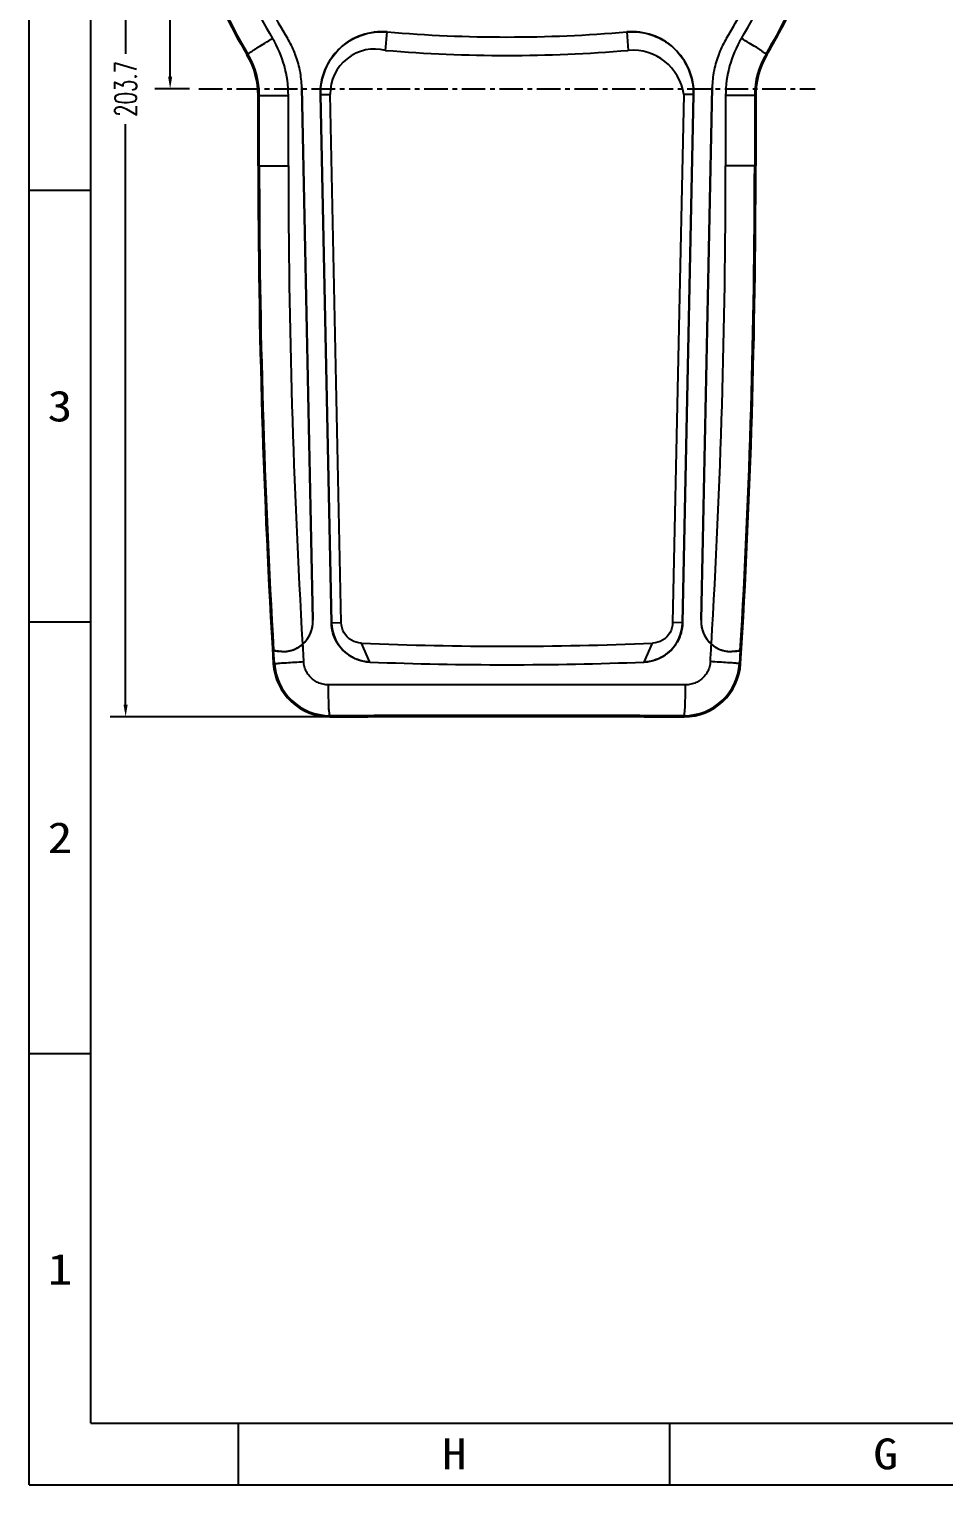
# Model space of a CAD drawing. Header units: millimetres. Extents: x 7503 to 9058, y 3855 to 4325.
# Drawn here: x 7503.3 to 7651.8, y 3855.4 to 4091.6 of the extents above; entities that cross this region are included whole.
import ezdxf
from ezdxf.enums import TextEntityAlignment as Align

# ---------------------------------------------------------------- set-up
doc = ezdxf.new("R2010")
doc.units = ezdxf.units.MM
doc.linetypes.add('CENTER', pattern=[0.6, 0.375, -0.075, 0.075, -0.075])
doc.layers.add('03___PRT_ALL_CURVES', color=7, linetype='Continuous')
doc.layers.add('1', color=7, linetype='Continuous')
doc.styles.add('romans', font='romans.shx', dxfattribs={"width": 0.67, "bigfont": 'fangsong.shx'})
doc.styles.add('TEXTSTYLE_0', font='txt', dxfattribs={"width": 0.8})
doc.dimstyles.new('MSTD', dxfattribs={"dimtxt": 3.5, "dimasz": 2, "dimexe": 2.5, "dimexo": 1.5, "dimgap": 1, "dimtad": 0, "dimdsep": 46, "dimtxsty": 'romans', "dimcen": 0, "dimclrd": 5, "dimclre": 5, "dimclrt": 3, "dimadec": 1, "dimazin": 0, "dimtfac": 0.5, "dimtmove": 0, "dimatfit": 3, "dimfxl": 0, "dimarcsym": 0})

# ---------------------------------------------------------------- blocks, each defined once
blk = doc.blocks.new('SUN_6HWZ35TKK40GSGJE8VEUYAXIAKM')
at = {"color": 7, "linetype": 'Continuous'}
for p, q in [((-594, 0), (-594, 420)), ((-584, 10), (-584, 410)), ((-594, 210), (-584, 210)), ((-594, 140), (-584, 140)), ((-594, 70), (-584, 70)), ((-584, 10), (-10, 10)), ((-560, 0), (-560, 10)), ((-490, 0), (-490, 10)), ((-594, 0), (0, 0))]:
    blk.add_line(p, q, dxfattribs=at)
at = {"color": 2, "linetype": 'Continuous', "style": 'TEXTSTYLE_0'}
for s, width, p, p2 in [('3', 1.2, (-590.99, 172.5), (-586.99, 172.5)), ('2', 1.2, (-590.99, 102.5), (-586.99, 102.5)), ('1', 2.4, (-590.99, 32.5), (-586.99, 32.5)), ('H', 1.2, (-526.99, 2.53), (-522.99, 2.53)), ('G', 1.2, (-456.99, 2.53), (-452.99, 2.53))]:
    blk.add_text(s, height=5, dxfattribs=dict(at, width=width)).set_placement(p, p2, align=Align.FIT)
blk = doc.blocks.new('*D12')
at = {"color": 5, "lineweight": -2}
for p, q in [((10401.91, -657.64), (10339.02, -657.64)), ((10341.52, -659.64), (10341.52, -753.8)), ((10341.52, -859.35), (10341.52, -765.18)), ((10401.91, -861.35), (10339.02, -861.35))]:
    blk.add_line(p, q, dxfattribs=at)
at = {"color": 5}
for points in [[(10341.18, -659.64), (10341.85, -659.64), (10341.52, -657.64)], [(10341.18, -859.35), (10341.85, -859.35), (10341.52, -861.35)]]:
    blk.add_solid(points, dxfattribs=at)
at = {"layer": 'Defpoints', "color": 0}
for p in [(10403.41, -657.64), (10341.52, -861.35), (10403.41, -861.35)]:
    blk.add_point(p, dxfattribs=at)
at = {"color": 3, "insert": (10341.52, -759.49), "char_height": 3.5, "attachment_point": 5, "rotation": 90, "style": 'romans'}
blk.add_mtext('203.7', dxfattribs=at)
blk = doc.blocks.new('*D5')
at = {"color": 5, "lineweight": -2}
for p, q in [((10373.63, -703.05), (10346.24, -703.05)), ((10348.74, -705.05), (10348.74, -725.58)), ((10348.74, -757.48), (10348.74, -736.96)), ((10351.91, -759.48), (10346.24, -759.48))]:
    blk.add_line(p, q, dxfattribs=at)
at = {"color": 5}
for points in [[(10348.41, -705.05), (10349.08, -705.05), (10348.74, -703.05)], [(10348.41, -757.48), (10349.08, -757.48), (10348.74, -759.48)]]:
    blk.add_solid(points, dxfattribs=at)
at = {"layer": 'Defpoints', "color": 0}
for p in [(10375.13, -703.05), (10348.74, -759.48), (10353.41, -759.48)]:
    blk.add_point(p, dxfattribs=at)
at = {"color": 3, "insert": (10348.74, -731.27), "char_height": 3.5, "attachment_point": 5, "rotation": 90, "style": 'romans'}
blk.add_mtext('56.43', dxfattribs=at)

msp = doc.modelspace()

# ---------------------------------------------------------------- linework, layer by layer
at = {"color": 7, "linetype": 'Continuous'}
for p, q in [((7561.176, 4088.144), (7561.429, 4091.133)), ((7600.308, 4091.133), (7600.562, 4088.144)), ((7538.675, 4087.448), (7538.825, 4087.536)), ((7623.062, 4087.448), (7622.913, 4087.536)), ((7540.488, 4069.389), (7540.488, 4080.814)), ((7540.494, 4080.814), (7545.389, 4080.814)), ((7540.494, 4080.814), (7540.494, 4069.389)), ((7540.67, 4069.389), (7540.67, 4080.814)), ((7545.389, 4069.389), (7545.389, 4080.814)), ((7547.561, 4082.13), (7548.165, 4053.311)), ((7549.371, 3995.741), (7547.561, 4082.13)), ((7550.586, 4080.959), (7552.186, 4080.993)), ((7552.381, 3995.281), (7550.586, 4080.959)), ((7553.981, 3995.314), (7552.186, 4080.993)), ((7609.551, 4080.993), (7607.757, 3995.314)), ((7611.151, 4080.959), (7609.356, 3995.281)), ((7611.151, 4080.959), (7609.551, 4080.993)), ((7614.176, 4082.13), (7612.367, 3995.741)), ((7613.572, 4053.312), (7614.176, 4082.13)), ((7616.351, 4080.814), (7616.351, 4069.389)), ((7621.243, 4080.814), (7616.351, 4080.814)), ((7621.067, 4080.814), (7621.067, 4069.389)), ((7621.243, 4069.389), (7621.243, 4080.814)), ((7621.249, 4080.814), (7621.249, 4069.389)), ((7540.494, 4069.389), (7545.389, 4069.389)), ((7621.243, 4069.389), (7616.351, 4069.389)), ((7548.165, 4053.311), (7548.768, 4024.49)), ((7612.969, 4024.491), (7613.572, 4053.312)), ((7548.768, 4024.49), (7549.371, 3995.741)), ((7612.367, 3995.741), (7612.969, 4024.491)), ((7549.372, 3995.667), (7549.371, 3995.741)), ((7612.367, 3995.741), (7612.365, 3995.668)), ((7552.381, 3995.281), (7553.981, 3995.314)), ((7609.356, 3995.281), (7607.757, 3995.314)), ((7543, 3990.817), (7542.964, 3991.42)), ((7543.128, 3988.684), (7543, 3990.818)), ((7558.627, 3988.922), (7557.247, 3991.979)), ((7603.11, 3988.922), (7604.49, 3991.979)), ((7618.737, 3990.818), (7618.609, 3988.684)), ((7618.773, 3991.42), (7618.737, 3990.818)), ((7542.951, 3988.673), (7543.128, 3988.684)), ((7543.368, 3990.724), (7543.1, 3990.77)), ((7543.792, 3990.681), (7543.501, 3990.706)), ((7544.35, 3990.643), (7543.792, 3990.681)), ((7617.935, 3990.681), (7617.371, 3990.643)), ((7618.226, 3990.706), (7617.935, 3990.681)), ((7618.636, 3990.771), (7618.365, 3990.724)), ((7618.786, 3988.673), (7618.609, 3988.684)), ((7609.841, 3985.218), (7551.899, 3985.219)), ((7552.128, 3980.038), (7552.128, 3980.219)), ((7552.128, 3980.038), (7558.309, 3980.038)), ((7609.61, 3980.032), (7552.128, 3980.032)), ((7558.309, 3980.038), (7558.309, 3980.118)), ((7561.309, 3980.165), (7600.109, 3980.165)), ((7603.109, 3980.038), (7603.109, 3980.118)), ((7603.109, 3980.038), (7609.61, 3980.038)), ((7609.61, 3980.038), (7609.61, 3980.219))]:
    msp.add_line(p, q, dxfattribs=at)
at = {"color": 52, "linetype": 'Continuous'}
msp.add_line((7558.519, 3980.118), (7558.519, 3980.032), dxfattribs=at)
at = {"color": 7, "linetype": 'Continuous'}
for centre, radius, start, end in [((7624.685, 4138.449), 100, 201.36295, 210.66664), ((7624.685, 4138.449), 99.994, 201.36295, 210.66664), ((7624.624, 4138.467), 99.777, 201.38535, 210.69341), ((7623.867, 4138.587), 94.448, 201.54364, 210.89897), ((7537.84, 4138.604), 94.485, 329.10263, 338.45436), ((7537.11, 4138.469), 99.781, 329.30659, 338.61426), ((7537.052, 4138.449), 99.994, 329.33336, 338.63705), ((7537.052, 4138.449), 100, 329.33336, 338.63705), ((7624.705, 4138.46), 93.023, 207.72443, 211.31543), ((7537.032, 4138.46), 93.023, 328.68457, 332.27535), ((7527.328, 4080.808), 18.061, 0.01857, 30.9101), ((7531.541, 4081.783), 16.027, 21.63658, 31.30763), ((7580.869, 4320.304), 229.994, 265.15152, 274.84849), ((7630.197, 4081.783), 16.027, 148.69237, 158.36331), ((7634.4, 4080.811), 18.049, 149.07897, 179.99215), ((7531.601, 4081.808), 15.962, 20.99813, 21.63455), ((7559.405, 4081.144), 7.22, 75.80081, 181.19972), ((7580.869, 4320.295), 232.985, 265.15131, 274.84869), ((7601.269, 4079.807), 8.367, 8.15118, 94.8483), ((7630.137, 4081.808), 15.962, 158.36534, 159.00208), ((7527.488, 4080.814), 13, 0, 30.66664), ((7527.488, 4080.814), 13.006, 0, 30.66664), ((7527.505, 4080.814), 13.165, 359.99924, 30.70423), ((7531.573, 4081.798), 15.991, 11.50187, 20.99644), ((7630.164, 4081.798), 15.991, 159.00376, 168.49834), ((7634.232, 4080.814), 13.165, 149.29588, 180.00033), ((7634.249, 4080.814), 13.006, 149.33336, 180), ((7634.249, 4080.814), 13, 149.33336, 180), ((7531.601, 4081.804), 15.962, 10.8578, 11.50018), ((7531.538, 4081.792), 16.027, 1.20825, 10.85583), ((7630.199, 4081.792), 16.027, 169.14407, 178.79175), ((7630.136, 4081.804), 15.962, 168.50003, 169.1421), ((8867.781, 4069.389), 1327.293, 180, 183.486476), ((8867.781, 4069.389), 1327.286, 180, 183.486476), ((8866.67, 4069.39), 1326, 180.000022, 183.397041), ((8855.93, 4069.39), 1310.541, 180.000035, 183.393381), ((8855.932, 4069.39), 1310.543, 180.000037, 183.393386), ((6305.785, 4069.391), 1310.566, 356.606572, 359.99992), ((6305.779, 4069.391), 1310.572, 356.606571, 359.999913), ((6295.052, 4069.39), 1326.016, 356.603003, 359.999945), ((6293.957, 4069.389), 1327.286, 356.513524, 360), ((6293.957, 4069.389), 1327.293, 356.513524, 0), ((7544.378, 3995.56), 4.996, 311.4879, 1.23368), ((7544.349, 3995.564), 5.024, 348.04283, 1.18261), ((7617.359, 3995.56), 4.995, 178.76607, 228.55441), ((7617.388, 3995.564), 5.024, 178.81726, 191.95649), ((7544.383, 3995.555), 4.989, 323.13226, 335.26727), ((7544.372, 3995.561), 5.002, 335.27038, 342.83178), ((7544.389, 3995.556), 4.983, 342.82691, 348.03426), ((7617.348, 3995.557), 4.983, 191.96517, 197.1043), ((7617.366, 3995.562), 5.002, 197.09953, 204.71711), ((7617.354, 3995.556), 4.989, 204.72027, 216.88508), ((7544.597, 3995.216), 4.582, 279.01348, 285.61931), ((7544.582, 3995.27), 4.638, 285.6125, 289.54493), ((7544.573, 3995.294), 4.664, 289.54764, 296.74867), ((7544.545, 3995.353), 4.729, 296.73822, 300.51734), ((7544.512, 3995.407), 4.792, 300.52298, 311.49338), ((7544.387, 3995.553), 4.984, 311.4601, 323.12845), ((8855.232, 4069.344), 1309.841, 183.393185, 183.517196), ((8856.127, 4069.399), 1310.738, 183.393262, 183.517179), ((7580.869, 4560.48), 568.991, 267.62071, 272.37929), ((7617.35, 3995.554), 4.984, 216.88892, 228.58241), ((6307.437, 4069.288), 1308.91, 356.482732, 356.606766), ((6305.623, 4069.399), 1310.728, 356.482792, 356.606645), ((7617.244, 3995.433), 4.823, 228.57774, 236.83301), ((7617.248, 3995.437), 4.829, 228.57908, 235.13036), ((7617.205, 3995.375), 4.753, 236.84497, 239.09529), ((7617.185, 3995.341), 4.714, 239.08664, 246.73507), ((7617.163, 3995.29), 4.659, 246.74647, 247.82812), ((7617.154, 3995.266), 4.633, 247.82035, 256.09412), ((7552.128, 3989.232), 9.2, 183.48648, 270), ((7552.128, 3989.232), 9.194, 183.48648, 270), ((7552.125, 3989.232), 9.013, 183.48828, 270.01904), ((7544.612, 3994.972), 4.337, 266.53537, 266.99613), ((7544.619, 3995.069), 4.434, 266.80055, 275.75258), ((7544.615, 3995.108), 4.473, 275.75928, 278.99943), ((7580.869, 4560.47), 571.981, 267.77146, 272.22854), ((7609.613, 3989.232), 9.013, 269.98095, 356.51151), ((7609.61, 3989.232), 9.194, 270, 356.51352), ((7609.61, 3989.232), 9.2, 270, 356.51352), ((7617.139, 3995.212), 4.577, 256.10512, 258.19709), ((7617.13, 3995.165), 4.529, 258.18934, 264.30186), ((7617.123, 3995.103), 4.466, 264.31044, 266.14113), ((7617.121, 3995.067), 4.431, 266.13277, 273.15807), ((7617.35, 3995.619), 4.976, 268.30926, 270.17317)]:
    msp.add_arc(centre, radius, start, end, dxfattribs=at)
for centre, major_axis, ratio, start_param, end_param in [((8867.781, 4514.218), (0, 1483.998), 0.9540176, -4.3523653, -4.3519381), ((6293.957, 4514.218), (0, 1483.998), 0.9540176, -1.9312466, -1.93082), ((7561.309, 3980.118), (3, 0), 0.0157093, 1.5707963, 3.1415927), ((7600.109, 3980.118), (3, 0), 0.0157093, 0, 1.5707963)]:
    msp.add_ellipse(centre, major_axis=major_axis, ratio=ratio, start_param=start_param, end_param=end_param, dxfattribs=at)
for points, start_tangent, end_tangent in [([(7540.069, 4088.412), (7540.45, 4088.64), (7541.567, 4089.329), (7542.824, 4090.086)], (0.8538315, 0.5205494), (0.8590894, 0.5118256)), ([(7550.586, 4080.959), (7550.916, 4083.723), (7551.999, 4086.29), (7553.743, 4088.462), (7556.022, 4090.063), (7558.652, 4090.98), (7561.429, 4091.133)], (-0.0209393, 0.9997807), (0.9964219, -0.0845186)), ([(7600.308, 4091.133), (7603.086, 4090.98), (7605.715, 4090.063), (7607.994, 4088.462), (7609.738, 4086.29), (7610.821, 4083.723), (7611.151, 4080.959)], (0.9964219, 0.084518), (-0.0209424, -0.9997807)), ([(7621.669, 4088.413), (7621.289, 4088.64), (7620.172, 4089.329), (7618.916, 4090.086)], (-0.8537139, 0.5207424), (-0.8590735, 0.5118522)), ([(7538.825, 4087.536), (7539.014, 4087.701), (7539.573, 4088.081), (7540.069, 4088.412)], (-0.0630117, 0.9980128), (0.8538315, 0.5205494)), ([(7622.913, 4087.536), (7622.724, 4087.702), (7622.166, 4088.081), (7621.669, 4088.413)], (0.0664307, 0.997791), (-0.8537139, 0.5207424)), ([(7558.627, 3988.922), (7557.02, 3989.187), (7555.526, 3989.842), (7554.24, 3990.858), (7553.247, 3992.162), (7552.617, 3993.668), (7552.381, 3995.281)], (-0.9992437, 0.0388843), (-0.0209424, 0.9997807)), ([(7557.247, 3991.979), (7555.622, 3992.466), (7554.433, 3993.679), (7553.981, 3995.314)], (-0.9991379, 0.0415137), (-0.0209426, 0.9997807)), ([(7609.356, 3995.281), (7609.12, 3993.668), (7608.491, 3992.162), (7607.497, 3990.858), (7606.211, 3989.842), (7604.717, 3989.187), (7603.11, 3988.922)], (-0.0209424, -0.9997807), (-0.9992437, -0.0388843)), ([(7607.757, 3995.314), (7607.304, 3993.679), (7606.115, 3992.466), (7604.49, 3991.979)], (-0.0209422, -0.9997807), (-0.9991379, -0.041514)), ([(7543.1, 3990.77), (7543, 3990.818)], (-0.9884435, 0.1515897), (-0.3383747, 0.9410115)), ([(7543, 3990.818), (7543.099, 3990.77), (7543.369, 3990.724), (7543.796, 3990.681), (7544.35, 3990.643)], (0.3383747, -0.9410115), (0.9984287, -0.0560362)), ([(7544.384, 3990.641), (7545.147, 3990.667), (7545.986, 3990.849), (7546.858, 3991.229), (7547.687, 3991.818)], (0.9986259, -0.0524053), (0.7494454, 0.6620662)), ([(7614.487, 3991.475), (7614.954, 3991.188), (7615.434, 3990.964), (7615.912, 3990.803), (7616.391, 3990.697), (7616.877, 3990.643), (7617.371, 3990.643)], (0.8205443, -0.571583), (0.9983941, 0.05665)), ([(7617.371, 3990.643), (7617.931, 3990.681), (7618.364, 3990.724), (7618.637, 3990.771), (7618.737, 3990.818)], (0.9984588, 0.0554984), (0.3383741, 0.9410117)), ([(7618.737, 3990.818), (7618.636, 3990.771)], (-0.3383741, -0.9410117), (-0.9887814, -0.1493696)), ([(7543.128, 3988.684), (7543.375, 3988.703), (7544.047, 3988.749), (7545.084, 3988.815), (7546.394, 3988.897), (7547.858, 3988.988)], (0.9662599, 0.2575692), (0.998136, 0.0610281)), ([(7551.899, 3985.219), (7551.035, 3985.311), (7550.207, 3985.585), (7549.459, 3986.029), (7548.823, 3986.621), (7548.331, 3987.335), (7548.004, 3988.138), (7547.858, 3988.988)], (-0.9999999, -0.0005189), (-0.0615531, 0.9981038)), ([(7613.882, 3988.988), (7613.736, 3988.137), (7613.409, 3987.335), (7612.917, 3986.621), (7612.281, 3986.028), (7611.532, 3985.585), (7610.705, 3985.31), (7609.841, 3985.218)], (-0.0615521, -0.9981039), (-0.9999999, 0.0005256)), ([(7618.609, 3988.684), (7618.362, 3988.703), (7617.691, 3988.749), (7616.654, 3988.815), (7615.346, 3988.897), (7613.882, 3988.988)], (-0.965764, 0.2594223), (-0.9981358, 0.0610319)), ([(7552.128, 3980.219), (7552.069, 3980.406), (7552.014, 3980.915), (7551.967, 3981.711), (7551.931, 3982.741), (7551.907, 3983.937), (7551.899, 3985.219)], (-0.9458836, 0.3245062), (-0.0007178, 0.9999997)), ([(7609.61, 3980.219), (7609.669, 3980.406), (7609.724, 3980.915), (7609.772, 3981.711), (7609.809, 3982.741), (7609.832, 3983.937), (7609.841, 3985.218)], (0.9469814, 0.3212883), (0.0007256, 0.9999997)), ([(7609.61, 3980.219), (7590.478, 3980.228), (7571.315, 3980.228), (7552.128, 3980.219)], (-0.9999997, 0.0007272), (-0.9999997, -0.0007191))]:
    msp.add_spline(points, degree=3, dxfattribs=dict(at, start_tangent=start_tangent, end_tangent=end_tangent))
at = {"layer": '03___PRT_ALL_CURVES', "color": 40, "linetype": 'Continuous'}
for p, q in [((7550.586, 4080.959), (7552.381, 3995.281)), ((7609.356, 3995.281), (7611.151, 4080.959))]:
    msp.add_line(p, q, dxfattribs=at)
for centre, radius, start, end in [((7560.584, 4081.169), 10, 85.15169, 181.19982), ((7580.869, 4320.31), 230, 265.15164, 274.84836), ((7601.153, 4081.169), 10, 358.8, 94.84831), ((7558.88, 3995.417), 6.5, 181.2, 267.77153), ((7602.858, 3995.417), 6.5, 272.22847, 358.8), ((7580.869, 4560.489), 572, 267.77153, 272.22847)]:
    msp.add_arc(centre, radius, start, end, dxfattribs=at)
at = {"layer": '1', "color": 1, "linetype": 'CENTER', "ltscale": 10.16}
msp.add_line((7530.869, 4081.898), (7630.869, 4081.898), dxfattribs=at)

# ---------------------------------------------------------------- block references
msp.add_blockref('SUN_6HWZ35TKK40GSGJE8VEUYAXIAKM', (8097.309, 3855.448))

# ---------------------------------------------------------------- dimensions: what is measured, and where the dimension line sits
for base, p1, p2, picture, middle in [((7518.975, 3980.032), (7580.869, 4183.734), (7580.869, 3980.032), '*D12', (7518.975, 4081.883)), ((7526.201, 4081.898), (7552.582, 4138.326), (7530.869, 4081.898), '*D5', (7526.201, 4110.112))]:
    dim = msp.add_linear_dim(base=base, p1=p1, p2=p2, angle=90, dimstyle='MSTD')
    dim.commit()
    dim.dimension.update_dxf_attribs({"geometry": picture, "text_midpoint": middle, "insert": (-2822.543, 4841.378)})

doc.saveas('drawing.dxf')
